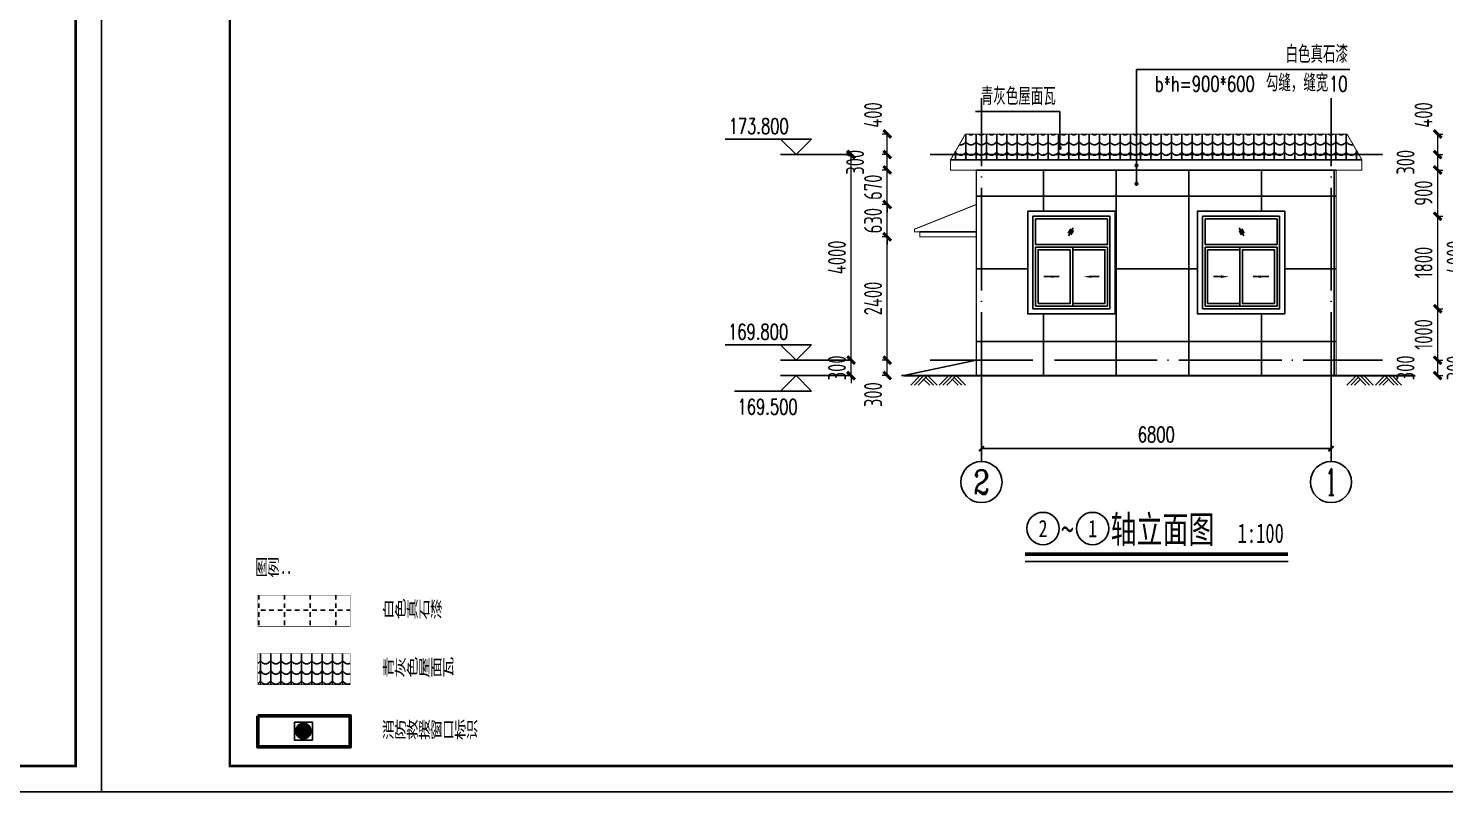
# Model space of a CAD drawing. Header units: millimetres. Extents: x 1742399 to 4898386, y 2481636 to 5226310.
# Drawn here: x 2199863 to 2227415, y 2656332 to 2671182 of the extents above; entities that cross this region are included whole.
import ezdxf
from ezdxf.enums import TextEntityAlignment as Align

# ---------------------------------------------------------------- set-up
doc = ezdxf.new("R2010")
doc.units = ezdxf.units.MM
doc.header["$LTSCALE"] = 1000
doc.linetypes.add('DOTE', pattern=[2.42, 2, -0.2, 0.02, -0.2])
for name, color, linetype in [('AXIS', 3, 'Continuous'), ('AXIS_TEXT', 7, 'Continuous'), ('DIM_ELEV', 3, 'Continuous'), ('DIM_LEAD', 3, 'Continuous'), ('DIM_SYMB', 3, 'Continuous'), ('DOTE', 1, 'DOTE'), ('PUB_DIM', 3, 'Continuous'), ('PUB_TITLE', 4, 'Continuous'), ('TWT_DIM', 3, 'Continuous'), ('YHG_填充', 8, 'Continuous'), ('YHG_文字', 7, 'Continuous'), ('YHJ_消防救援标示', 6, 'Continuous'), ('YHJ_立面_墙线中', 2, 'Continuous'), ('YHJ_符号', 3, 'Continuous'), ('YHJ_门窗框', 151, 'Continuous'), ('YHJ_门窗细线', 160, 'Continuous'), ('建筑-房间填充', 8, 'Continuous')]:
    doc.layers.add(name, color=color, linetype=linetype)
doc.styles.add('_TCH_AXIS', font='COMPLEX', dxfattribs={"bigfont": 'GBCBIG'})
doc.styles.add('_TCH_DIM', font='SIMPLEX', dxfattribs={"bigfont": 'GBCBIG'})
doc.styles.add('_TCH_DIM_T3', font='SIMPLEX', dxfattribs={"width": 0.705882, "bigfont": 'GBCBIG'})
doc.styles.add('biaotilan', font='', dxfattribs={"width": 0.7})
doc.styles.add('COMPLEX', font='COMPLEX')
doc.styles.add('TSSD_Rein', font='TSSDENG', dxfattribs={"width": 0.7, "bigfont": '@1HZTXT'})
doc.styles.add('TSSD_REIN_T3', font='tssdeng.shx', dxfattribs={"width": 0.7, "bigfont": 'hztxt.shx'})
doc.styles.add('YH_TEXT', font='@YH2', dxfattribs={"width": 0.7, "bigfont": '@YH1'})
doc.styles.get('biaotilan').set_extended_font_data('SimSun')
doc.dimstyles.new('_TCH_ARCH&&100', dxfattribs={"dimtxt": 350, "dimasz": 150, "dimexe": 100, "dimexo": 200, "dimgap": 100, "dimtad": 1, "dimdec": 0, "dimzin": 0, "dimdsep": 46, "dimtxsty": 'TSSD_REIN_T3', "dimblk": 'ARCHTICK', "dimcen": 0.09, "dimclrt": 7, "dimazin": 2, "dimtfac": 1, "dimtdec": 0, "dimtix": 1, "dimtmove": 2, "dimatfit": 3, "dimfxl": 1, "dimfxlon": 1, "dimtolj": 1, "dimtzin": 0, "dimlwd": 18, "dimlwe": 18, "dimarcsym": 0})
doc.dimstyles.new('_TWT_ARCH&&100', dxfattribs={"dimtxt": 297.5, "dimasz": 100, "dimexe": 250, "dimexo": 300, "dimgap": 126.25, "dimtad": 1, "dimdec": 0, "dimzin": 0, "dimdsep": 46, "dimtxsty": '_TCH_DIM_T3', "dimblk": 'ARCHTICK', "dimcen": 0.09, "dimclrt": 7, "dimazin": 2, "dimtfac": 1, "dimtdec": 0, "dimtix": 1, "dimtmove": 2, "dimatfit": 3, "dimfxl": 75, "dimtolj": 1, "dimtzin": 0, "dimarcsym": 0})
doc.dimstyles.new('YH_D_100', dxfattribs={"dimscale": 100, "dimtxt": 3, "dimasz": 1.5, "dimexe": 1.25, "dimexo": 1, "dimgap": 1.25, "dimtad": 1, "dimdec": 0, "dimzin": 0, "dimdsep": 46, "dimtxsty": 'YH_TEXT', "dimblk1": 'ARCHTICK', "dimblk2": 'ARCHTICK', "dimsah": 1, "dimcen": 0.09, "dimclrt": 7, "dimadec": 0, "dimazin": 0, "dimtfac": 1, "dimtdec": 0, "dimtix": 1, "dimtmove": 2, "dimatfit": 0, "dimfxl": 2, "dimtolj": 1, "dimtzin": 0, "dimarcsym": 0})

# ---------------------------------------------------------------- blocks, each defined once
blk = doc.blocks.new('HAYJZ A3')
blk.add_lwpolyline([(4975, -403417), (46975, -403417), (46975, -433117), (4975, -433117), (4975, -403417)])
at = {"const_width": 50}
blk.add_lwpolyline([(7475, -403917), (46475, -403917), (46475, -432617), (7475, -432617), (7475, -403917)], dxfattribs=at)
at = {"layer": 'PUB_TITLE'}
blk.add_lwpolyline([(4975, -433117), (46975, -433117), (46975, -403417), (4975, -403417)], close=True, dxfattribs=at)
blk = doc.blocks.new('_ArchTick')
at = {"color": 0, "linetype": 'ByBlock', "const_width": 0.4}
blk.add_lwpolyline([(-0.5, -0.5), (0.5, 0.5)], dxfattribs=at)
blk = doc.blocks.new('玻璃')
at = {"layer": 'YHJ_符号'}
for p, q in [((122726, -123680), (122726, -123780)), ((122756, -123640), (122756, -123820)), ((122786, -123680), (122786, -123780))]:
    blk.add_line(p, q, dxfattribs=at)
blk = doc.blocks.new('A$C4EA902EC')
at = {"layer": 'YHJ_消防救援标示'}
h = blk.add_hatch(dxfattribs=at)
h.set_pattern_fill('ANSI31', color=6, scale=20, angle=135, style=0)
h.set_pattern_definition([(180, (-2939646.705, -311489.21), (-5e-15, -31.75), [])])
edge = h.paths.add_edge_path()
edge.add_arc((175, 175), 150, 0, 360)
blk.add_lwpolyline([(0, 0), (350, 0), (350, 350), (0, 350)], close=True, dxfattribs=at)
at = {"layer": 'YHJ_消防救援标示', "color": 6}
blk.add_circle((175, 175), 150, dxfattribs=at)
blk = doc.blocks.new('*D689')
at = {"layer": 'Defpoints', "color": 0, "transparency": 16777216}
for p in [(2218405, 2663262), (2225205, 2663262), (2225205, 2663005)]:
    blk.add_point(p, dxfattribs=at)
at = {"layer": 'TWT_DIM', "color": 0, "lineweight": -2, "transparency": 16777216}
for p, q in [((2218405, 2663005), (2225205, 2663005)), ((2218405, 2662962), (2218405, 2662755)), ((2225205, 2662962), (2225205, 2662755))]:
    blk.add_line(p, q, dxfattribs=at)
at = {"layer": 'TWT_DIM', "color": 0, "lineweight": -2, "transparency": 16777216, "xscale": 100, "yscale": 100, "zscale": 100, "rotation": 180}
blk.add_blockref('_ArchTick', (2218405, 2663005), dxfattribs=at)
at = {"layer": 'TWT_DIM', "color": 0, "lineweight": -2, "transparency": 16777216, "xscale": 100, "yscale": 100, "zscale": 100}
blk.add_blockref('_ArchTick', (2225205, 2663005), dxfattribs=at)
at = {"layer": 'TWT_DIM', "color": 7, "transparency": 16777216, "insert": (2221805, 2663280), "char_height": 297.5, "attachment_point": 5, "style": '_TCH_DIM_T3'}
blk.add_mtext('\\A1;6800', dxfattribs=at)
blk = doc.blocks.new('_AXISO')
blk.add_circle((0, 0), 0.5)
at = {"layer": 'AXIS_TEXT', "style": 'COMPLEX', "width": 1.041667}
blk.add_attdef('A', text='', height=0.56, dxfattribs=at).set_placement((-0.25, -0.28), (0.25, -0.28), align=Align.FIT)
blk = doc.blocks.new('*D690')
at = {"layer": 'Defpoints', "color": 0, "transparency": 16777216}
for p in [(2216571, 2664726), (2217299, 2664726), (2217299, 2664426)]:
    blk.add_point(p, dxfattribs=at)
at = {"layer": 'PUB_DIM', "color": 0, "lineweight": 18, "transparency": 16777216}
for p, q in [((2216572, 2664726), (2216471, 2664726)), ((2216571, 2664426), (2216571, 2664726)), ((2216572, 2664426), (2216471, 2664426))]:
    blk.add_line(p, q, dxfattribs=at)
at = {"layer": 'PUB_DIM', "color": 0, "lineweight": 18, "transparency": 16777216, "xscale": 150, "yscale": 150, "zscale": 150}
for p, rotation in [((2216571, 2664726), 90), ((2216571, 2664426), 270)]:
    blk.add_blockref('_ArchTick', p, dxfattribs=dict(at, rotation=rotation))
at = {"layer": 'PUB_DIM', "color": 7, "transparency": 16777216, "insert": (2216296, 2664056), "char_height": 350, "attachment_point": 5, "rotation": 90, "style": 'TSSD_REIN_T3'}
blk.add_mtext('\\A1;300', dxfattribs=at)
blk = doc.blocks.new('*D691')
at = {"layer": 'Defpoints', "color": 0, "transparency": 16777216}
for p in [(2216571, 2667126), (2217299, 2667126), (2217299, 2664726)]:
    blk.add_point(p, dxfattribs=at)
at = {"layer": 'PUB_DIM', "color": 0, "lineweight": 18, "transparency": 16777216}
for p, q in [((2216572, 2667126), (2216471, 2667126)), ((2216571, 2664726), (2216571, 2667126)), ((2216572, 2664726), (2216471, 2664726))]:
    blk.add_line(p, q, dxfattribs=at)
at = {"layer": 'PUB_DIM', "color": 0, "lineweight": 18, "transparency": 16777216, "xscale": 150, "yscale": 150, "zscale": 150}
for p, rotation in [((2216571, 2667126), 90), ((2216571, 2664726), 270)]:
    blk.add_blockref('_ArchTick', p, dxfattribs=dict(at, rotation=rotation))
at = {"layer": 'PUB_DIM', "color": 7, "transparency": 16777216, "insert": (2216296, 2665926), "char_height": 350, "attachment_point": 5, "rotation": 90, "style": 'TSSD_REIN_T3'}
blk.add_mtext('\\A1;2400', dxfattribs=at)
blk = doc.blocks.new('*D692')
at = {"layer": 'Defpoints', "color": 0, "transparency": 16777216}
for p in [(2216571, 2667756), (2217299, 2667756), (2217299, 2667126)]:
    blk.add_point(p, dxfattribs=at)
at = {"layer": 'PUB_DIM', "color": 0, "lineweight": 18, "transparency": 16777216}
for p, q in [((2216571, 2667756), (2216571, 2667906)), ((2216572, 2667756), (2216471, 2667756)), ((2216571, 2667126), (2216571, 2667756)), ((2216572, 2667126), (2216471, 2667126)), ((2216571, 2667126), (2216571, 2666976))]:
    blk.add_line(p, q, dxfattribs=at)
at = {"layer": 'PUB_DIM', "color": 0, "lineweight": 18, "transparency": 16777216, "xscale": 150, "yscale": 150, "zscale": 150}
for p, rotation in [((2216571, 2667756), 270), ((2216571, 2667126), 90)]:
    blk.add_blockref('_ArchTick', p, dxfattribs=dict(at, rotation=rotation))
at = {"layer": 'PUB_DIM', "color": 7, "transparency": 16777216, "insert": (2216296, 2667441), "char_height": 350, "attachment_point": 5, "rotation": 90, "style": 'TSSD_REIN_T3'}
blk.add_mtext('\\A1;630', dxfattribs=at)
blk = doc.blocks.new('*D693')
at = {"layer": 'Defpoints', "color": 0, "transparency": 16777216}
for p in [(2216571, 2668426), (2217299, 2668426), (2217299, 2667756)]:
    blk.add_point(p, dxfattribs=at)
at = {"layer": 'PUB_DIM', "color": 0, "lineweight": 18, "transparency": 16777216}
for p, q in [((2216571, 2668426), (2216571, 2668576)), ((2216572, 2668426), (2216471, 2668426)), ((2216571, 2667756), (2216571, 2668426)), ((2216572, 2667756), (2216471, 2667756)), ((2216571, 2667756), (2216571, 2667606))]:
    blk.add_line(p, q, dxfattribs=at)
at = {"layer": 'PUB_DIM', "color": 0, "lineweight": 18, "transparency": 16777216, "xscale": 150, "yscale": 150, "zscale": 150}
for p, rotation in [((2216571, 2668426), 270), ((2216571, 2667756), 90)]:
    blk.add_blockref('_ArchTick', p, dxfattribs=dict(at, rotation=rotation))
at = {"layer": 'PUB_DIM', "color": 7, "transparency": 16777216, "insert": (2216296, 2668091), "char_height": 350, "attachment_point": 5, "rotation": 90, "style": 'TSSD_REIN_T3'}
blk.add_mtext('\\A1;670', dxfattribs=at)
blk = doc.blocks.new('*D694')
at = {"layer": 'Defpoints', "color": 0, "transparency": 16777216}
for p in [(2216571, 2668726), (2217299, 2668726), (2217299, 2668426)]:
    blk.add_point(p, dxfattribs=at)
at = {"layer": 'PUB_DIM', "color": 0, "lineweight": 18, "transparency": 16777216}
for p, q in [((2216572, 2668726), (2216471, 2668726)), ((2216571, 2668426), (2216571, 2668726)), ((2216572, 2668426), (2216471, 2668426))]:
    blk.add_line(p, q, dxfattribs=at)
at = {"layer": 'PUB_DIM', "color": 0, "lineweight": 18, "transparency": 16777216, "xscale": 150, "yscale": 150, "zscale": 150}
for p, rotation in [((2216571, 2668726), 90), ((2216571, 2668426), 270)]:
    blk.add_blockref('_ArchTick', p, dxfattribs=dict(at, rotation=rotation))
at = {"layer": 'PUB_DIM', "color": 7, "transparency": 16777216, "insert": (2215946, 2668576), "char_height": 350, "attachment_point": 5, "rotation": 90, "style": 'TSSD_REIN_T3'}
blk.add_mtext('\\A1;300', dxfattribs=at)
blk = doc.blocks.new('*D695')
at = {"layer": 'Defpoints', "color": 0, "transparency": 16777216}
for p in [(2216571, 2669126), (2217299, 2669126), (2217299, 2668726)]:
    blk.add_point(p, dxfattribs=at)
at = {"layer": 'PUB_DIM', "color": 0, "lineweight": 18, "transparency": 16777216}
for p, q in [((2216572, 2669126), (2216471, 2669126)), ((2216571, 2668726), (2216571, 2669126)), ((2216572, 2668726), (2216471, 2668726))]:
    blk.add_line(p, q, dxfattribs=at)
at = {"layer": 'PUB_DIM', "color": 0, "lineweight": 18, "transparency": 16777216, "xscale": 150, "yscale": 150, "zscale": 150}
for p, rotation in [((2216571, 2669126), 90), ((2216571, 2668726), 270)]:
    blk.add_blockref('_ArchTick', p, dxfattribs=dict(at, rotation=rotation))
at = {"layer": 'PUB_DIM', "color": 7, "transparency": 16777216, "insert": (2216296, 2669496), "char_height": 350, "attachment_point": 5, "rotation": 90, "style": 'TSSD_REIN_T3'}
blk.add_mtext('\\A1;400', dxfattribs=at)
blk = doc.blocks.new('*D696')
at = {"layer": 'Defpoints', "color": 0, "transparency": 16777216}
for p in [(2226467, 2664726), (2227279, 2664726), (2226467, 2664426)]:
    blk.add_point(p, dxfattribs=at)
at = {"layer": 'PUB_DIM', "color": 0, "lineweight": 18, "transparency": 16777216}
for p, q in [((2227278, 2664726), (2227379, 2664726)), ((2227279, 2664426), (2227279, 2664726)), ((2227278, 2664426), (2227379, 2664426))]:
    blk.add_line(p, q, dxfattribs=at)
at = {"layer": 'PUB_DIM', "color": 0, "lineweight": 18, "transparency": 16777216, "xscale": 150, "yscale": 150, "zscale": 150}
for p, rotation in [((2227279, 2664726), 90), ((2227279, 2664426), 270)]:
    blk.add_blockref('_ArchTick', p, dxfattribs=dict(at, rotation=rotation))
at = {"layer": 'PUB_DIM', "color": 7, "transparency": 16777216, "insert": (2226654, 2664576), "char_height": 350, "attachment_point": 5, "rotation": 90, "style": 'TSSD_REIN_T3'}
blk.add_mtext('\\A1;300', dxfattribs=at)
blk = doc.blocks.new('*D697')
at = {"layer": 'Defpoints', "color": 0, "transparency": 16777216}
for p in [(2226467, 2665726), (2227279, 2665726), (2226467, 2664726)]:
    blk.add_point(p, dxfattribs=at)
at = {"layer": 'PUB_DIM', "color": 0, "lineweight": 18, "transparency": 16777216}
for p, q in [((2227278, 2665726), (2227379, 2665726)), ((2227279, 2664726), (2227279, 2665726)), ((2227278, 2664726), (2227379, 2664726))]:
    blk.add_line(p, q, dxfattribs=at)
at = {"layer": 'PUB_DIM', "color": 0, "lineweight": 18, "transparency": 16777216, "xscale": 150, "yscale": 150, "zscale": 150}
for p, rotation in [((2227279, 2665726), 90), ((2227279, 2664726), 270)]:
    blk.add_blockref('_ArchTick', p, dxfattribs=dict(at, rotation=rotation))
at = {"layer": 'PUB_DIM', "color": 7, "transparency": 16777216, "insert": (2227004, 2665226), "char_height": 350, "attachment_point": 5, "rotation": 90, "style": 'TSSD_REIN_T3'}
blk.add_mtext('\\A1;1000', dxfattribs=at)
blk = doc.blocks.new('*D698')
at = {"layer": 'Defpoints', "color": 0, "transparency": 16777216}
for p in [(2226467, 2667526), (2227279, 2667526), (2226467, 2665726)]:
    blk.add_point(p, dxfattribs=at)
at = {"layer": 'PUB_DIM', "color": 0, "lineweight": 18, "transparency": 16777216}
for p, q in [((2227278, 2667526), (2227379, 2667526)), ((2227279, 2665726), (2227279, 2667526)), ((2227278, 2665726), (2227379, 2665726))]:
    blk.add_line(p, q, dxfattribs=at)
at = {"layer": 'PUB_DIM', "color": 0, "lineweight": 18, "transparency": 16777216, "xscale": 150, "yscale": 150, "zscale": 150}
for p, rotation in [((2227279, 2667526), 90), ((2227279, 2665726), 270)]:
    blk.add_blockref('_ArchTick', p, dxfattribs=dict(at, rotation=rotation))
at = {"layer": 'PUB_DIM', "color": 7, "transparency": 16777216, "insert": (2227004, 2666626), "char_height": 350, "attachment_point": 5, "rotation": 90, "style": 'TSSD_REIN_T3'}
blk.add_mtext('\\A1;1800', dxfattribs=at)
blk = doc.blocks.new('*D699')
at = {"layer": 'Defpoints', "color": 0, "transparency": 16777216}
for p in [(2226467, 2668426), (2227279, 2668426), (2226467, 2667526)]:
    blk.add_point(p, dxfattribs=at)
at = {"layer": 'PUB_DIM', "color": 0, "lineweight": 18, "transparency": 16777216}
for p, q in [((2227278, 2668426), (2227379, 2668426)), ((2227279, 2667526), (2227279, 2668426)), ((2227278, 2667526), (2227379, 2667526))]:
    blk.add_line(p, q, dxfattribs=at)
at = {"layer": 'PUB_DIM', "color": 0, "lineweight": 18, "transparency": 16777216, "xscale": 150, "yscale": 150, "zscale": 150}
for p, rotation in [((2227279, 2668426), 90), ((2227279, 2667526), 270)]:
    blk.add_blockref('_ArchTick', p, dxfattribs=dict(at, rotation=rotation))
at = {"layer": 'PUB_DIM', "color": 7, "transparency": 16777216, "insert": (2227004, 2667976), "char_height": 350, "attachment_point": 5, "rotation": 90, "style": 'TSSD_REIN_T3'}
blk.add_mtext('\\A1;900', dxfattribs=at)
blk = doc.blocks.new('*D700')
at = {"layer": 'Defpoints', "color": 0, "transparency": 16777216}
for p in [(2226467, 2668726), (2227279, 2668726), (2226467, 2668426)]:
    blk.add_point(p, dxfattribs=at)
at = {"layer": 'PUB_DIM', "color": 0, "lineweight": 18, "transparency": 16777216}
for p, q in [((2227278, 2668726), (2227379, 2668726)), ((2227279, 2668426), (2227279, 2668726)), ((2227278, 2668426), (2227379, 2668426))]:
    blk.add_line(p, q, dxfattribs=at)
at = {"layer": 'PUB_DIM', "color": 0, "lineweight": 18, "transparency": 16777216, "xscale": 150, "yscale": 150, "zscale": 150}
for p, rotation in [((2227279, 2668726), 90), ((2227279, 2668426), 270)]:
    blk.add_blockref('_ArchTick', p, dxfattribs=dict(at, rotation=rotation))
at = {"layer": 'PUB_DIM', "color": 7, "transparency": 16777216, "insert": (2226654, 2668576), "char_height": 350, "attachment_point": 5, "rotation": 90, "style": 'TSSD_REIN_T3'}
blk.add_mtext('\\A1;300', dxfattribs=at)
blk = doc.blocks.new('*D701')
at = {"layer": 'Defpoints', "color": 0, "transparency": 16777216}
for p in [(2226467, 2669126), (2227279, 2669126), (2226467, 2668726)]:
    blk.add_point(p, dxfattribs=at)
at = {"layer": 'PUB_DIM', "color": 0, "lineweight": 18, "transparency": 16777216}
for p, q in [((2227278, 2669126), (2227379, 2669126)), ((2227279, 2668726), (2227279, 2669126)), ((2227278, 2668726), (2227379, 2668726))]:
    blk.add_line(p, q, dxfattribs=at)
at = {"layer": 'PUB_DIM', "color": 0, "lineweight": 18, "transparency": 16777216, "xscale": 150, "yscale": 150, "zscale": 150}
for p, rotation in [((2227279, 2669126), 90), ((2227279, 2668726), 270)]:
    blk.add_blockref('_ArchTick', p, dxfattribs=dict(at, rotation=rotation))
at = {"layer": 'PUB_DIM', "color": 7, "transparency": 16777216, "insert": (2227004, 2669496), "char_height": 350, "attachment_point": 5, "rotation": 90, "style": 'TSSD_REIN_T3'}
blk.add_mtext('\\A1;400', dxfattribs=at)
blk = doc.blocks.new('*D702')
at = {"layer": 'Defpoints', "color": 0, "transparency": 16777216}
for p in [(2215868, 2664726), (2216999, 2664726), (2216999, 2664426)]:
    blk.add_point(p, dxfattribs=at)
at = {"layer": 'PUB_DIM', "color": 0, "lineweight": 18, "transparency": 16777216}
for p, q in [((2215868, 2664726), (2215868, 2664876)), ((2215869, 2664726), (2215768, 2664726)), ((2215868, 2664426), (2215868, 2664726)), ((2215869, 2664426), (2215768, 2664426)), ((2215868, 2664426), (2215868, 2664276))]:
    blk.add_line(p, q, dxfattribs=at)
at = {"layer": 'PUB_DIM', "color": 0, "lineweight": 18, "transparency": 16777216, "xscale": 150, "yscale": 150, "zscale": 150}
for p, rotation in [((2215868, 2664726), 270), ((2215868, 2664426), 90)]:
    blk.add_blockref('_ArchTick', p, dxfattribs=dict(at, rotation=rotation))
at = {"layer": 'PUB_DIM', "color": 7, "transparency": 16777216, "insert": (2215593, 2664576), "char_height": 350, "attachment_point": 5, "rotation": 90, "style": 'TSSD_REIN_T3'}
blk.add_mtext('\\A1;300', dxfattribs=at)
blk = doc.blocks.new('*D703')
at = {"layer": 'Defpoints', "color": 0, "transparency": 16777216}
for p in [(2215868, 2668726), (2216999, 2668726), (2216999, 2664726)]:
    blk.add_point(p, dxfattribs=at)
at = {"layer": 'PUB_DIM', "color": 0, "lineweight": 18, "transparency": 16777216}
for p, q in [((2215869, 2668726), (2215768, 2668726)), ((2215868, 2664726), (2215868, 2668726)), ((2215869, 2664726), (2215768, 2664726))]:
    blk.add_line(p, q, dxfattribs=at)
at = {"layer": 'PUB_DIM', "color": 0, "lineweight": 18, "transparency": 16777216, "xscale": 150, "yscale": 150, "zscale": 150}
for p, rotation in [((2215868, 2668726), 90), ((2215868, 2664726), 270)]:
    blk.add_blockref('_ArchTick', p, dxfattribs=dict(at, rotation=rotation))
at = {"layer": 'PUB_DIM', "color": 7, "transparency": 16777216, "insert": (2215593, 2666726), "char_height": 350, "attachment_point": 5, "rotation": 90, "style": 'TSSD_REIN_T3'}
blk.add_mtext('\\A1;4000', dxfattribs=at)
blk = doc.blocks.new('*D704')
at = {"layer": 'Defpoints', "color": 0, "transparency": 16777216}
for p in [(2226767, 2664726), (2227902, 2664726), (2226767, 2664426)]:
    blk.add_point(p, dxfattribs=at)
at = {"layer": 'PUB_DIM', "color": 0, "lineweight": 18, "transparency": 16777216}
for p, q in [((2227902, 2664726), (2227902, 2664876)), ((2227901, 2664726), (2228002, 2664726)), ((2227902, 2664426), (2227902, 2664726)), ((2227901, 2664426), (2228002, 2664426)), ((2227902, 2664426), (2227902, 2664276))]:
    blk.add_line(p, q, dxfattribs=at)
at = {"layer": 'PUB_DIM', "color": 0, "lineweight": 18, "transparency": 16777216, "xscale": 150, "yscale": 150, "zscale": 150}
for p, rotation in [((2227902, 2664726), 270), ((2227902, 2664426), 90)]:
    blk.add_blockref('_ArchTick', p, dxfattribs=dict(at, rotation=rotation))
at = {"layer": 'PUB_DIM', "color": 7, "transparency": 16777216, "insert": (2227627, 2664576), "char_height": 350, "attachment_point": 5, "rotation": 90, "style": 'TSSD_REIN_T3'}
blk.add_mtext('\\A1;300', dxfattribs=at)
blk = doc.blocks.new('*D705')
at = {"layer": 'Defpoints', "color": 0, "transparency": 16777216}
for p in [(2226767, 2668726), (2227902, 2668726), (2226767, 2664726)]:
    blk.add_point(p, dxfattribs=at)
at = {"layer": 'PUB_DIM', "color": 0, "lineweight": 18, "transparency": 16777216}
for p, q in [((2227901, 2668726), (2228002, 2668726)), ((2227902, 2664726), (2227902, 2668726)), ((2227901, 2664726), (2228002, 2664726))]:
    blk.add_line(p, q, dxfattribs=at)
at = {"layer": 'PUB_DIM', "color": 0, "lineweight": 18, "transparency": 16777216, "xscale": 150, "yscale": 150, "zscale": 150}
for p, rotation in [((2227902, 2668726), 90), ((2227902, 2664726), 270)]:
    blk.add_blockref('_ArchTick', p, dxfattribs=dict(at, rotation=rotation))
at = {"layer": 'PUB_DIM', "color": 7, "transparency": 16777216, "insert": (2227627, 2666726), "char_height": 350, "attachment_point": 5, "rotation": 90, "style": 'TSSD_REIN_T3'}
blk.add_mtext('\\A1;4000', dxfattribs=at)
blk = doc.blocks.new('GHAFGAGADGSAD')
at = {"layer": 'YHJ_符号'}
blk.add_lwpolyline([(630000, 83598), (630150, 83598)], dxfattribs=at)
blk.add_solid([(630000, 83573), (629850, 83598), (630000, 83623)], dxfattribs=at)
at = {"layer": 'YHJ_门窗框'}
blk.add_lwpolyline([(628862, 84773), (630362, 84773), (630362, 82973), (628862, 82973)], close=True, dxfattribs=at)
at = {"layer": 'YHJ_门窗细线'}
for p, q in [((628912, 84223), (628912, 84723)), ((630312, 84223), (630312, 84723)), ((630312, 84223), (628912, 84223)), ((628912, 83023), (628912, 84173)), ((630312, 84173), (628912, 84173)), ((629637, 84173), (629637, 83023)), ((630312, 83023), (630312, 84173))]:
    blk.add_line(p, q, dxfattribs=at)
for points in [[(628912, 84723), (630312, 84723)], [(630312, 83023), (628912, 83023)]]:
    blk.add_lwpolyline(points, dxfattribs=at)
for points in [[(628962, 83073), (629587, 83073), (629587, 84123), (628962, 84123)], [(630262, 83073), (629637, 83073), (629637, 84123), (630262, 84123)]]:
    blk.add_lwpolyline(points, close=True, dxfattribs=at)
at = {"layer": 'YHJ_符号', "extrusion": (0, 0, -1), "xscale": -1, "zscale": -1, "rotation": 210.0000000001262}
blk.add_blockref('玻璃', (-674046, -84062), dxfattribs=at)
at = {"layer": 'YHJ_符号'}
blk.add_leader([(629375, 83598), (629075, 83598)], dimstyle='YH_D_100', override={"dimgap": 1.2, "dimtad": 0}, dxfattribs=at)

msp = doc.modelspace()

# ---------------------------------------------------------------- hatches: boundary and pattern name
h = msp.add_hatch()
h.set_pattern_fill('多孔材料', color=8, scale=500, angle=45)
h.set_pattern_definition([(90, (707.1, 707.1), (-1414.215, 0), []), (180, (707.1, 707.1), (-1e-13, -1414.215), [])])
h.paths.add_polyline_path([(2225204.5, 2668425.7), (2221420.2, 2668425.7), (2221420.2, 2668176.1, -1), (2221420.2, 2668136.1, -1), (2221420.2, 2668176.1), (2221420.2, 2668425.7), (2218404.5, 2668425.7), (2218404.5, 2664725.7), (2225204.5, 2664725.7)])
h.paths.add_polyline_path([(2222604.5, 2667625.7), (2224304.5, 2667625.7), (2224304.5, 2665625.7), (2222604.5, 2665625.7)], flags=16)
h.paths.add_polyline_path([(2222704.5, 2665725.7), (2222704.5, 2667525.7), (2224204.5, 2667525.7), (2224204.5, 2665725.7)], flags=0)
h.paths.add_polyline_path([(2222754.5, 2665775.7), (2222754.5, 2666925.7), (2224154.5, 2666925.7), (2224154.5, 2665775.7)], flags=0)
h.paths.add_polyline_path([(2222804.5, 2665825.7), (2222804.5, 2666875.7), (2223429.5, 2666875.7), (2223429.5, 2665825.7)], flags=0)
h.paths.add_polyline_path([(2221004.5, 2665625.7), (2219304.5, 2665625.7), (2219304.5, 2667625.7), (2221004.5, 2667625.7)], flags=16)
h.paths.add_polyline_path([(2220904.5, 2665725.7), (2219404.5, 2665725.7), (2219404.5, 2667525.7), (2220904.5, 2667525.7)], flags=0)
h.paths.add_polyline_path([(2220854.5, 2665775.7), (2219454.5, 2665775.7), (2219454.5, 2666925.7), (2220854.5, 2666925.7)], flags=0)
h.paths.add_polyline_path([(2220804.5, 2665825.7), (2220179.5, 2665825.7), (2220179.5, 2666875.7), (2220804.5, 2666875.7)], flags=0)
h.paths.add_polyline_path([(2222754.5, 2666975.7), (2222754.5, 2667475.7), (2224154.5, 2667475.7), (2224154.5, 2666975.7)], flags=0)
h.paths.add_polyline_path([(2223479.5, 2665825.7), (2223479.5, 2666875.7), (2224104.5, 2666875.7), (2224104.5, 2665825.7)], flags=0)
h.paths.add_polyline_path([(2220854.5, 2666975.7), (2219454.5, 2666975.7), (2219454.5, 2667475.7), (2220854.5, 2667475.7)], flags=0)
h.paths.add_polyline_path([(2220129.5, 2665825.7), (2219504.5, 2665825.7), (2219504.5, 2666875.7), (2220129.5, 2666875.7)], flags=0)
h.paths.add_polyline_path([(2225204.5, 2664725.7), (2218404.5, 2664725.7), (2218404.5, 2664425.7), (2225204.5, 2664425.7)])
h.paths.add_polyline_path([(2218404.5, 2664725.7), (2218304.5, 2664725.7), (2218304.5, 2664425.7), (2218404.5, 2664425.7)])
h.paths.add_polyline_path([(2218404.5, 2668425.7), (2218304.5, 2668425.7), (2218304.5, 2664725.7), (2218404.5, 2664725.7)])
h.paths.add_polyline_path([(2225304.5, 2664725.7), (2225204.5, 2664725.7), (2225204.5, 2664425.7), (2225304.5, 2664425.7)])
h.paths.add_polyline_path([(2225304.5, 2668425.7), (2225204.5, 2668425.7), (2225204.5, 2664725.7), (2225304.5, 2664725.7)])
at = {"layer": 'YHG_填充'}
h = msp.add_hatch(dxfattribs=at)
h.set_pattern_fill('虚线方格', color=256, scale=500)
h.set_pattern_definition([(0, (2100384.33, 2623365.6), (0, 500), [90, -75, 90, -75, 90, -80]), (90, (2100844.33, 2623405.6), (-500, 3e-14), [90, -75, 90, -75, 90, -80])])
h.paths.add_polyline_path([(2206124.9, 2659548), (2206124.9, 2660153.7), (2204327.5, 2660153.7), (2204327.5, 2659548)])
at = {"layer": '建筑-房间填充'}
h = msp.add_hatch(dxfattribs=at)
h.set_pattern_fill('弯瓦屋面', color=144, scale=100)
h.set_pattern_definition([(0, (1556780.86, 2582713.15), (200, 200), [40, -160]), (45, (1556860.86, 2582733.15), (2e-14, 200), [56.56854, -226.27417]), (90, (1556900.86, 2582773.15), (-200, 200), [200]), (135, (1556940.86, 2582733.15), (-200, 2e-14), [56.56854, -226.27417]), (26.565051, (1556820.86, 2582713.15), (200, 2e-07), [44.72, -402.493595]), (333.434949, (1556940.86, 2582733.15), (200, -2e-07), [44.72, -402.493595])])
h.paths.add_polyline_path([(2218404.5, 2669125.7), (2218093.2, 2669125.7), (2217862.2, 2668725.7), (2218404.5, 2668725.7)])
h.paths.add_polyline_path([(2218404.5, 2668725.7), (2217862.2, 2668725.7), (2217804.5, 2668625.7), (2218404.5, 2668625.7)])
h.paths.add_polyline_path([(2225204.5, 2669125.7), (2218404.5, 2669125.7), (2218404.5, 2668725.7), (2225204.5, 2668725.7)])
h.paths.add_polyline_path([(2225204.5, 2668725.7), (2218404.5, 2668725.7), (2218404.5, 2668625.7), (2225204.5, 2668625.7)])
h.paths.add_polyline_path([(2225515.8, 2669125.7), (2225204.5, 2669125.7), (2225204.5, 2668725.7), (2225746.8, 2668725.7)])
h.paths.add_polyline_path([(2225746.8, 2668725.7), (2225204.5, 2668725.7), (2225204.5, 2668625.7), (2225804.5, 2668625.7)])
h = msp.add_hatch(dxfattribs=at)
h.set_pattern_fill('弯瓦屋面', color=144, scale=100)
h.set_pattern_definition([(0, (1593057.66, -101179.67), (200, 200), [40, -160]), (45, (1593137.66, -101159.67), (2e-14, 200), [56.568542, -226.27417]), (90, (1593177.66, -101119.67), (-200, 200), [200]), (135, (1593217.66, -101159.67), (-200, 2e-14), [56.568542, -226.27417]), (26.5650512, (1593097.665, -101179.67), (200, 2e-07), [44.72, -402.493595]), (333.4349488, (1593217.665, -101159.67), (200, -2e-07), [44.72, -402.493595])])
h.paths.add_polyline_path([(2206124.9, 2658414.7), (2206124.9, 2659020.3), (2204327.5, 2659020.3), (2204327.5, 2658414.7)])

# ---------------------------------------------------------------- linework, layer by layer
for p, q in [((2217213.9, 2664425.7), (2217030.8, 2664239.8)), ((2217285.8, 2664425.7), (2217102.7, 2664239.8)), ((2217357.8, 2664425.7), (2217174.7, 2664239.8)), ((2217285.8, 2664352.7), (2217397, 2664239.8)), ((2217321.8, 2664389.2), (2217469, 2664239.8)), ((2217357.8, 2664425.7), (2217541, 2664239.8)), ((2217766.9, 2664425.7), (2217583.7, 2664239.8)), ((2217838.8, 2664425.7), (2217655.7, 2664239.8)), ((2217910.7, 2664425.7), (2217727.6, 2664239.8)), ((2217838.8, 2664352.7), (2217950, 2664239.8)), ((2217874.8, 2664389.2), (2218021.9, 2664239.8)), ((2217910.7, 2664425.7), (2218094, 2664239.8)), ((2225698.3, 2664425.7), (2225515.1, 2664239.8)), ((2225734.2, 2664389.2), (2225587.1, 2664239.8)), ((2225770.2, 2664352.7), (2225659, 2664239.8)), ((2225698.3, 2664425.7), (2225881.4, 2664239.8)), ((2225770.2, 2664425.7), (2225953.3, 2664239.8)), ((2225842.2, 2664425.7), (2226025.3, 2664239.8)), ((2226251.2, 2664425.7), (2226068, 2664239.8)), ((2226287.2, 2664389.2), (2226140.1, 2664239.8)), ((2226323.2, 2664352.7), (2226212, 2664239.8)), ((2226251.2, 2664425.7), (2226434.4, 2664239.8)), ((2226323.2, 2664425.7), (2226506.3, 2664239.8)), ((2226395.1, 2664425.7), (2226578.2, 2664239.8))]:
    msp.add_line(p, q)
at = {"layer": 'AXIS'}
for p, q in [((2218404.5, 2663662.1), (2218404.5, 2662754.6)), ((2225204.5, 2663662.1), (2225204.5, 2662754.6))]:
    msp.add_line(p, q, dxfattribs=at)
at = {"layer": 'DIM_ELEV'}
for p, q in [((2215097.2, 2669025.7), (2213417.2, 2669025.7)), ((2214797.2, 2668725.7), (2214497.2, 2669025.7)), ((2214797.2, 2668725.7), (2215097.2, 2669025.7)), ((2215868.4, 2668725.7), (2214497.2, 2668725.7)), ((2215097.2, 2665025.7), (2213417.2, 2665025.7)), ((2214797.2, 2664725.7), (2214497.2, 2665025.7)), ((2214797.2, 2664725.7), (2215097.2, 2665025.7)), ((2215868.4, 2664725.7), (2214497.2, 2664725.7)), ((2214797.2, 2664425.7), (2214497.2, 2664125.7)), ((2215868.4, 2664425.7), (2214497.2, 2664425.7)), ((2214797.2, 2664425.7), (2215097.2, 2664125.7)), ((2215097.2, 2664125.7), (2213601.2, 2664125.7))]:
    msp.add_line(p, q, dxfattribs=at)
for points in [[(2216851, 2664425.7), (2218304.5, 2664425.7)], [(2226689, 2664425.7), (2225304.5, 2664425.7)]]:
    msp.add_lwpolyline(points, dxfattribs=at)
at = {"layer": 'DIM_LEAD'}
for p, q in [((2221420.2, 2668156.1), (2221420.2, 2670381.5)), ((2221420.2, 2668512.8), (2221420.2, 2670381.5)), ((2221420.2, 2670381.5), (2225570.5, 2670381.5)), ((2219926.4, 2669564.1), (2218287.1, 2669564.1)), ((2219926.4, 2668857.3), (2219926.4, 2669564.1))]:
    msp.add_line(p, q, dxfattribs=at)
at = {"layer": 'DIM_LEAD', "const_width": 40}
for points in [[(2219926.4, 2668837.3, 1), (2219926.4, 2668877.3, 1)], [(2221420.2, 2668492.8, 1), (2221420.2, 2668532.8, 1)], [(2221420.2, 2668136.1, 1), (2221420.2, 2668176.1, 1)]]:
    msp.add_lwpolyline(points, format="xyb", close=True, dxfattribs=at)
at = {"layer": 'DIM_SYMB', "const_width": 70}
msp.add_lwpolyline([(2219251.9, 2660951.6), (2224370.6, 2660951.6)], dxfattribs=at)
at = {"layer": 'DIM_SYMB'}
msp.add_lwpolyline([(2219251.9, 2660811.6), (2224370.6, 2660811.6)], dxfattribs=at)
at = {"layer": 'DIM_SYMB', "color": 7}
for centre in [(2219601.9, 2661451.4), (2220566.5, 2661451.4)]:
    msp.add_circle(centre, 315, dxfattribs=at)
at = {"layer": 'DOTE', "linetype": 'DOTE'}
for p, q in [((2218404.5, 2663662.1), (2218404.5, 2669825.7)), ((2225204.5, 2663662.1), (2225204.5, 2669825.7)), ((2217404.5, 2668725.7), (2226204.5, 2668725.7)), ((2217404.5, 2664725.7), (2226204.5, 2664725.7))]:
    msp.add_line(p, q, dxfattribs=at)
at = {"layer": 'YHJ_立面_墙线中', "lineweight": 25, "const_width": 20}
for points in [[(2218304.5, 2668425.7), (2217804.5, 2668425.7), (2217804.5, 2668625.7), (2218093.2, 2669125.7)], [(2218093.2, 2669125.7), (2225515.8, 2669125.7)], [(2225304.5, 2668425.7), (2225804.5, 2668425.7), (2225804.5, 2668625.7), (2225515.8, 2669125.7)], [(2218304.5, 2664425.7), (2218304.5, 2668425.7)], [(2225304.5, 2664425.7), (2225304.5, 2668425.7)], [(2218304.5, 2667755.7), (2217104.5, 2667275.7), (2217104.5, 2667225.7), (2217204.5, 2667225.7), (2217204.5, 2667125.7), (2218304.5, 2667125.7)]]:
    msp.add_lwpolyline(points, dxfattribs=at)
at = {"layer": 'YHJ_立面_墙线中'}
for points in [[(2225804.5, 2668625.7), (2217804.5, 2668625.7)], [(2218304.5, 2668425.7), (2225304.5, 2668425.7)], [(2217204.5, 2667225.7), (2218304.5, 2667225.7)], [(2218304.5, 2664725.7), (2216891.7, 2664425.7)]]:
    msp.add_lwpolyline(points, dxfattribs=at)
for points in [[(2219304.5, 2667625.7), (2221004.5, 2667625.7), (2221004.5, 2665625.7), (2219304.5, 2665625.7)], [(2224304.5, 2667625.7), (2222604.5, 2667625.7), (2222604.5, 2665625.7), (2224304.5, 2665625.7)]]:
    msp.add_lwpolyline(points, close=True, dxfattribs=at)
at = {"layer": 'YHJ_立面_墙线中', "lineweight": 40, "const_width": 40}
msp.add_lwpolyline([(2216891.7, 2664425.7), (2226847, 2664425.7)], dxfattribs=at)
at = {"layer": 'YHJ_立面_墙线中', "lineweight": 50, "const_width": 10}
for points in [[(2204327.5, 2660153.7), (2206124.9, 2660153.7), (2206124.9, 2659548), (2204327.5, 2659548)], [(2204327.5, 2659020.3), (2206124.9, 2659020.3), (2206124.9, 2658414.7), (2204327.5, 2658414.7)]]:
    msp.add_lwpolyline(points, close=True, dxfattribs=at)
at = {"layer": 'YHJ_立面_墙线中', "lineweight": 50}
msp.add_lwpolyline([(2204327.5, 2657809.3), (2206124.9, 2657809.3), (2206124.9, 2657203.6), (2204327.5, 2657203.6)], close=True, dxfattribs=at)

# ---------------------------------------------------------------- block references
for p in [(2154308.5, 3089449), (2196308.5, 3089449)]:
    msp.add_blockref('HAYJZ A3', p)
at = {"layer": 'AXIS'}
ref = msp.add_blockref('_AXISO', (2218404.5, 2662354.6), dxfattribs=dict(at, xscale=800, yscale=800, zscale=800))
ref.add_attrib('A', '2', dxfattribs={"layer": 'AXIS_TEXT', "height": 465.9, "style": '_TCH_AXIS'}).set_placement((2218249.2, 2662121.6), (2218559.8, 2662121.6), align=Align.FIT)
ref = msp.add_blockref('_AXISO', (2225204.5, 2662354.6), dxfattribs=dict(at, xscale=800, yscale=800, zscale=800))
ref.add_attrib('A', '1', dxfattribs={"layer": 'AXIS_TEXT', "height": 514.7, "style": '_TCH_AXIS'}).set_placement((2225094.2, 2662097.2), (2225314.8, 2662097.2), align=Align.FIT)
at = {"layer": 'YHJ_消防救援标示', "color": 6, "xscale": -1, "rotation": 180}
msp.add_blockref('A$C4EA902EC', (2205039.6, 2657686.6), dxfattribs=at)
at = {"layer": 'YHJ_立面_墙线中'}
msp.add_blockref('GHAFGAGADGSAD', (1590542.4, 2582753.1), dxfattribs=at)
at = {"layer": 'YHJ_立面_墙线中', "xscale": -1}
msp.add_blockref('GHAFGAGADGSAD', (2853066.7, 2582753.1), dxfattribs=at)

# ---------------------------------------------------------------- texts
at = {"layer": 'DIM_ELEV', "color": 7, "style": '_TCH_DIM', "width": 0.705882}
for s, p in [('173.800', (2213485.2, 2669130.7)), ('169.800', (2213475.2, 2665130.7)), ('169.500', (2213659.2, 2663670.7))]:
    msp.add_text(s, height=297.5, dxfattribs=at).set_placement(p)
at = {"layer": 'DIM_LEAD', "color": 7, "style": '_TCH_DIM'}
for s, p in [('白色真石漆', (2224318.7, 2670508.8)), ('勾缝，缝宽', (2223936.8, 2669952.5)), ('青灰色屋面瓦', (2218392.1, 2669691.5))]:
    msp.add_text(s, height=337.59, dxfattribs=at).set_placement(p)
at = {"layer": 'DIM_LEAD', "color": 7, "style": '_TCH_DIM', "width": 0.705882}
for s, p in [('b*h=900*600', (2221776.8, 2669952.5)), ('10', (2225165.5, 2669952.5))]:
    msp.add_text(s, height=297.5, dxfattribs=at).set_placement(p)
at = {"layer": 'DIM_SYMB', "color": 7, "style": 'biaotilan'}
for s, height, width, p, p2 in [('2', 335.7, 0.724277, (2219515, 2661283.5), (2219688.8, 2661283.5)), ('1', 336.1, 0.720115, (2220480, 2661283.3), (2220653.1, 2661283.3))]:
    msp.add_text(s, height=height, dxfattribs=dict(at, width=width)).set_placement(p, p2, align=Align.FIT)
at = {"layer": 'DIM_SYMB', "color": 7, "style": 'biaotilan', "width": 0.7}
for s, height, p in [('轴立面图', 528.69, (2220916.5, 2661171.4)), ('1:100', 377.64, (2223387.5, 2661171.4)), ('~', 528.7, (2219951.9, 2661171.4))]:
    msp.add_text(s, height=height, dxfattribs=at).set_placement(p)
at = {"layer": 'YHG_文字', "style": 'TSSD_Rein', "width": 0.7}
for s, p in [('图例：', (2204282, 2660507.1)), ('白色真石漆', (2206749.1, 2659693.5)), ('青灰色屋面瓦', (2206749.1, 2658560.2)), ('消防救援窗口标识', (2206749.1, 2657349.1))]:
    msp.add_text(s, height=350, dxfattribs=at).set_placement(p)

# ---------------------------------------------------------------- dimensions: what is measured, and where the dimension line sits
at = {"layer": 'PUB_DIM'}
for base, p1, p2, picture, middle in [((2216570.6, 2669125.7), (2217298.9, 2668725.7), (2217298.9, 2669125.7), '*D695', (2216295.6, 2669495.7)), ((2227278.8, 2669125.7), (2226467.2, 2668725.7), (2226467.2, 2669125.7), '*D701', (2227003.8, 2669495.7)), ((2216570.6, 2668725.7), (2217298.9, 2668425.7), (2217298.9, 2668725.7), '*D694', (2215945.6, 2668575.7)), ((2227278.8, 2668725.7), (2226467.2, 2668425.7), (2226467.2, 2668725.7), '*D700', (2226653.8, 2668575.7)), ((2227278.8, 2664725.7), (2226467.2, 2664425.7), (2226467.2, 2664725.7), '*D696', (2226653.8, 2664575.7)), ((2216570.6, 2664725.7), (2217298.9, 2664425.7), (2217298.9, 2664725.7), '*D690', (2216295.6, 2664055.7))]:
    dim = msp.add_linear_dim(base=base, p1=p1, p2=p2, angle=90, dimstyle='_TCH_ARCH&&100', dxfattribs=at)
    dim.commit()
    dim.dimension.update_dxf_attribs({"geometry": picture, "text_midpoint": middle, "dimtype": 161})
for p1, p2, distance, picture, middle in [((2216998.9, 2664725.7), (2216998.9, 2668725.7), 1130.5, '*D703', (2215593.4, 2666725.7)), ((2226767.2, 2664725.7), (2226767.2, 2668725.7), -1135, '*D705', (2227627.2, 2666725.7)), ((2217298.9, 2667755.7), (2217298.9, 2668425.7), 728.3, '*D693', (2216295.6, 2668090.7)), ((2226467.2, 2667525.7), (2226467.2, 2668425.7), -811.6, '*D699', (2227003.8, 2667975.7)), ((2217298.9, 2667125.7), (2217298.9, 2667755.7), 728.3, '*D692', (2216295.6, 2667440.7)), ((2226467.2, 2665725.7), (2226467.2, 2667525.7), -811.6, '*D698', (2227003.8, 2666625.7)), ((2217298.9, 2664725.7), (2217298.9, 2667125.7), 728.3, '*D691', (2216295.6, 2665925.7)), ((2226467.2, 2664725.7), (2226467.2, 2665725.7), -811.6, '*D697', (2227003.8, 2665225.7)), ((2216998.9, 2664425.7), (2216998.9, 2664725.7), 1130.5, '*D702', (2215593.4, 2664575.7)), ((2226767.2, 2664425.7), (2226767.2, 2664725.7), -1135, '*D704', (2227627.2, 2664575.7))]:
    dim = msp.add_aligned_dim(p1=p1, p2=p2, distance=distance, dimstyle='_TCH_ARCH&&100', dxfattribs=at)
    dim.commit()
    dim.dimension.update_dxf_attribs({"geometry": picture, "text_midpoint": middle})
at = {"layer": 'TWT_DIM'}
dim = msp.add_aligned_dim(p1=(2218404.5, 2663262.1), p2=(2225204.5, 2663262.1), distance=-257.5, dimstyle='_TWT_ARCH&&100', dxfattribs=at)
dim.commit()
dim.dimension.update_dxf_attribs({"geometry": '*D689', "text_midpoint": (2221804.5, 2663279.6)})

doc.saveas('drawing.dxf')
